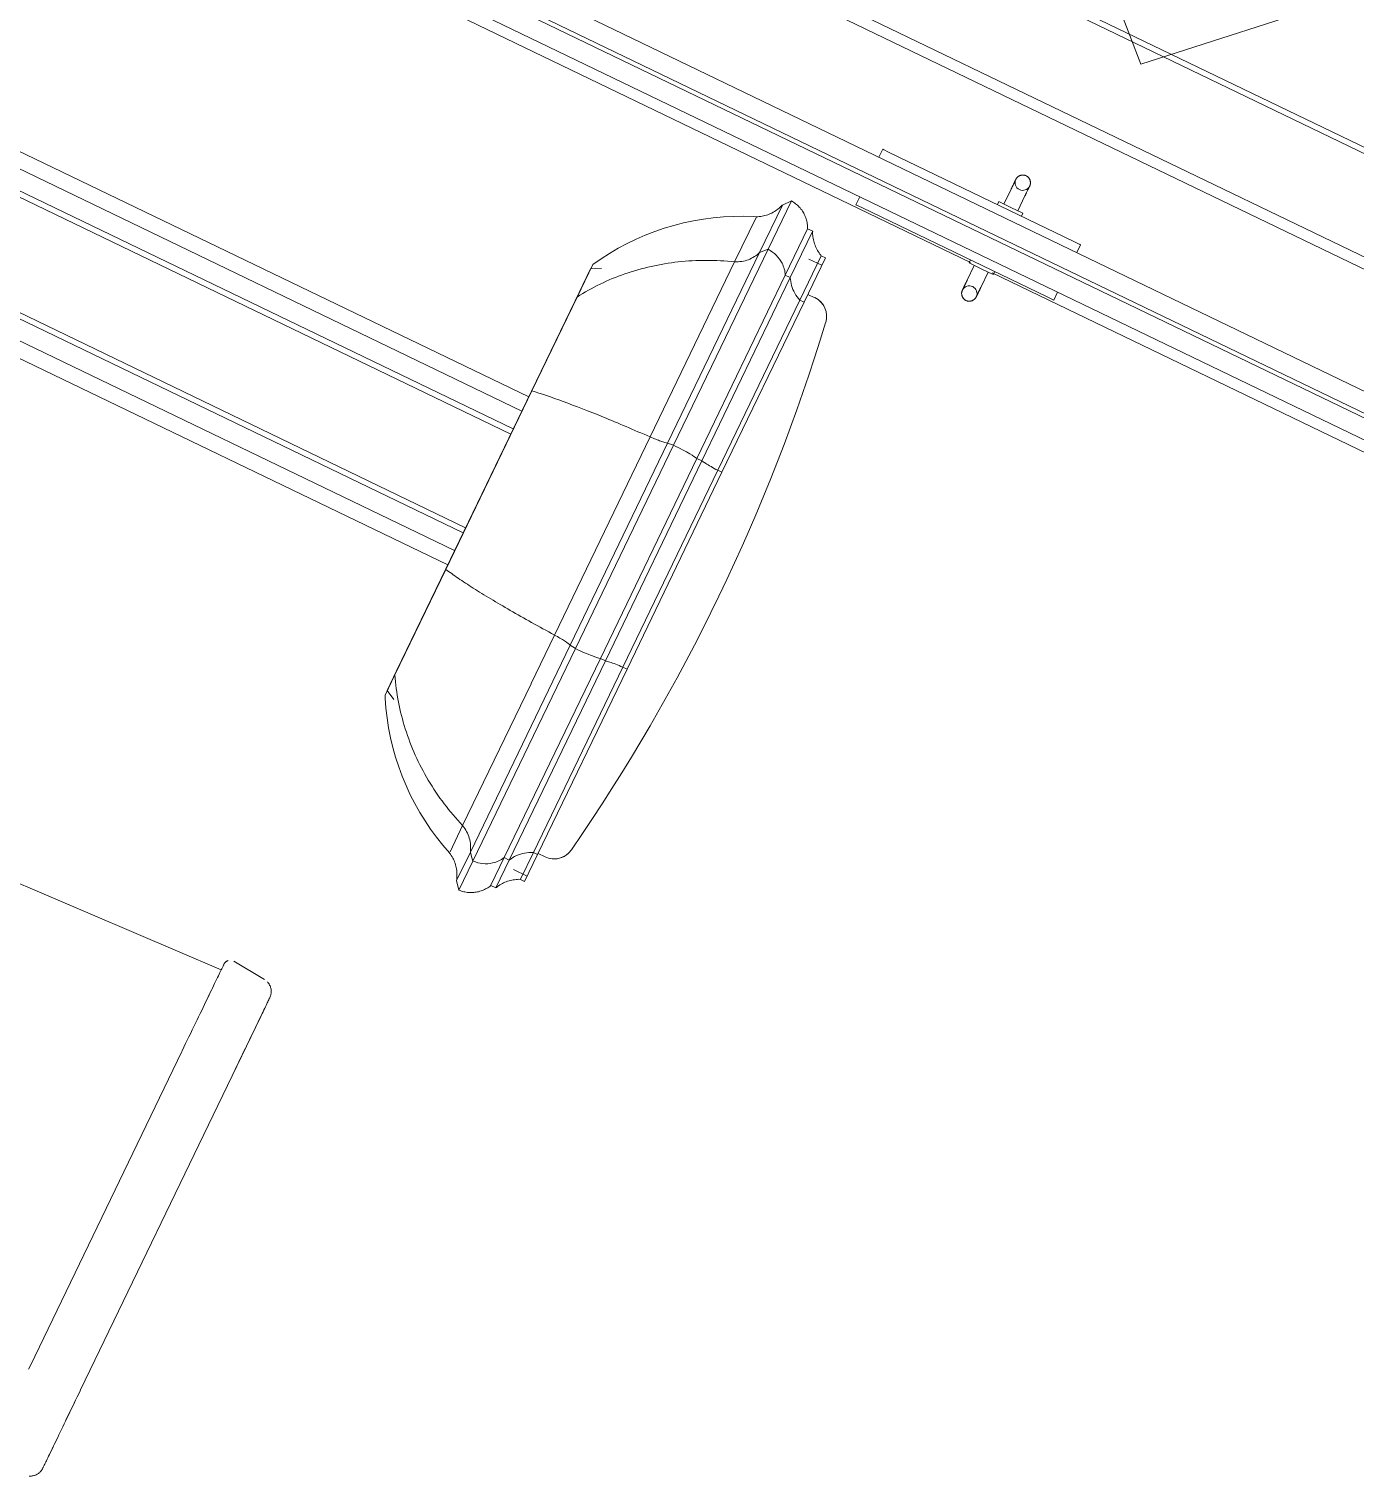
# Model space of a CAD drawing. Header units: millimetres. Extents: x 1373 to 40779, y 1939 to 6439.
# Drawn here: x 4744.37 to 4774.55, y 4746.63 to 4779.57 of the extents above; entities that cross this region are included whole.
import ezdxf

# ---------------------------------------------------------------- set-up
doc = ezdxf.new("R2010")
doc.units = ezdxf.units.MM
for name, color, linetype, lineweight in [('A-DOOR', 31, 'Continuous', 18), ('A-DOOR-FRAM', 31, 'Continuous', 18), ('HESAPLAMALAR', 2, 'Continuous', 30), ('P-SANR-FIXT', 6, 'Continuous', 18)]:
    doc.layers.add(name, color=color, linetype=linetype, lineweight=lineweight)

# ---------------------------------------------------------------- blocks, each defined once
blk = doc.blocks.new('_MB_KAPI_CAMLI_B - _m_kapı_100_camlı-V2-Schnitt 1')
at = {"layer": 'A-DOOR'}
for p, q in [((-205.65, 505), (-304.15, 608.5)), ((-207.65, 608), (-207.65, 400)), ((-205.65, 505), (-304.15, 400))]:
    blk.add_line(p, q, dxfattribs=at)
at = {"layer": 'A-DOOR-FRAM'}
for p, q in [((-207.65, 400), (-207.65, 608)), ((-207.15, 608.5), (-207.15, 400))]:
    blk.add_line(p, q, dxfattribs=at)
blk = doc.blocks.new('_MB_KAPI_CAMLI_B - _m_kapı_80_camlı-V59-Schnitt 1')
at = {"layer": 'A-DOOR'}
for p, q in [((-187.65, 116), (-187.65, 296)), ((-185.85, 296), (-185.85, 116)), ((-185.45, 116), (-185.45, 296)), ((-183.65, 116), (-183.65, 296)), ((-187.65, 207.19), (-188.45, 207.19)), ((-188.45, 207.19), (-188.45, 207.1)), ((-188.45, 207.19), (-188.45, 206.52)), ((-182.85, 207.19), (-183.65, 207.19)), ((-182.85, 206.52), (-182.85, 207.19)), ((-182.85, 207.1), (-182.85, 207.19)), ((-188.45, 187.86), (-188.45, 206.52)), ((-182.85, 206.52), (-182.85, 187.86)), ((-188.75, 200.7), (-190.25, 200.7)), ((-188.45, 201.22), (-188.75, 201.22)), ((-188.75, 201.22), (-188.75, 200)), ((-182.55, 201.22), (-182.85, 201.22)), ((-182.55, 200), (-182.55, 201.22)), ((-181.05, 200.7), (-182.55, 200.7)), ((-190.25, 199.3), (-188.75, 199.3)), ((-188.75, 200), (-188.75, 198.78)), ((-182.55, 198.78), (-182.55, 200)), ((-182.55, 199.3), (-181.05, 199.3)), ((-188.75, 198.78), (-188.45, 198.78)), ((-182.85, 198.78), (-182.55, 198.78)), ((-188.45, 187.86), (-188.45, 187.19)), ((-188.45, 187.28), (-188.45, 187.19)), ((-188.45, 187.19), (-187.65, 187.19)), ((-183.65, 187.19), (-182.85, 187.19)), ((-182.85, 187.19), (-182.85, 187.86)), ((-182.85, 187.19), (-182.85, 187.28))]:
    blk.add_line(p, q, dxfattribs=at)
at = {"layer": 'A-DOOR', "flags": 128}
for points in [[(-191.95, 200.03), (-191.95, 200.06), (-191.94, 200.08), (-191.94, 200.11), (-191.93, 200.14), (-191.93, 200.17), (-191.92, 200.19), (-191.91, 200.22), (-191.9, 200.25), (-191.89, 200.27), (-191.88, 200.3), (-191.87, 200.32), (-191.86, 200.35), (-191.84, 200.37), (-191.83, 200.4), (-191.81, 200.42), (-191.79, 200.44), (-191.77, 200.46), (-191.76, 200.48), (-191.74, 200.5), (-191.72, 200.52), (-191.69, 200.54), (-191.67, 200.56), (-191.65, 200.57), (-191.63, 200.59)], [(-191.58, 200.62), (-191.55, 200.63), (-191.53, 200.64), (-191.5, 200.65), (-191.48, 200.66), (-191.45, 200.67), (-191.42, 200.68), (-191.4, 200.68), (-191.37, 200.69), (-191.34, 200.69), (-191.31, 200.7), (-191.28, 200.7), (-191.26, 200.7), (-191.25, 200.7)], [(-191.25, 200.7), (-191.25, 200.7), (-191.25, 200.7), (-191.24, 200.7), (-191.24, 200.7), (-191.23, 200.7), (-191.22, 200.7), (-191.21, 200.7), (-191.2, 200.7), (-191.18, 200.7), (-191.17, 200.7), (-191.15, 200.7), (-191.14, 200.7), (-191.12, 200.7), (-191.1, 200.7), (-191.07, 200.7), (-191.05, 200.7), (-191.03, 200.7), (-191, 200.7), (-190.97, 200.7), (-190.95, 200.7), (-190.92, 200.7), (-190.89, 200.7), (-190.85, 200.7), (-190.82, 200.7), (-190.79, 200.7), (-190.75, 200.7), (-190.72, 200.7), (-190.68, 200.7), (-190.65, 200.7), (-190.61, 200.7), (-190.57, 200.7), (-190.54, 200.7), (-190.5, 200.7), (-190.46, 200.7), (-190.42, 200.7), (-190.38, 200.7), (-190.34, 200.7), (-190.3, 200.7), (-190.26, 200.7), (-190.25, 200.7)], [(-181.05, 200.7), (-181.01, 200.7), (-180.97, 200.7), (-180.93, 200.7), (-180.89, 200.7), (-180.85, 200.7), (-180.81, 200.7), (-180.77, 200.7), (-180.73, 200.7), (-180.7, 200.7), (-180.66, 200.7), (-180.62, 200.7), (-180.59, 200.7), (-180.55, 200.7), (-180.52, 200.7), (-180.48, 200.7), (-180.45, 200.7), (-180.42, 200.7), (-180.39, 200.7), (-180.36, 200.7), (-180.33, 200.7), (-180.3, 200.7), (-180.28, 200.7), (-180.25, 200.7), (-180.23, 200.7), (-180.21, 200.7), (-180.19, 200.7), (-180.17, 200.7), (-180.15, 200.7), (-180.13, 200.7), (-180.12, 200.7), (-180.1, 200.7), (-180.09, 200.7), (-180.08, 200.7), (-180.07, 200.7), (-180.06, 200.7), (-180.06, 200.7), (-180.05, 200.7), (-180.05, 200.7), (-180.05, 200.7)], [(-180.05, 200.7), (-180.02, 200.7), (-179.99, 200.7), (-179.96, 200.69), (-179.94, 200.69), (-179.91, 200.69), (-179.88, 200.68), (-179.86, 200.67), (-179.83, 200.66), (-179.8, 200.66), (-179.78, 200.64), (-179.75, 200.63), (-179.73, 200.62), (-179.7, 200.61)], [(-179.65, 200.58), (-179.63, 200.56), (-179.61, 200.54), (-179.59, 200.53), (-179.57, 200.51), (-179.55, 200.49), (-179.53, 200.47), (-179.51, 200.45), (-179.49, 200.42), (-179.48, 200.4), (-179.46, 200.38), (-179.44, 200.35), (-179.43, 200.33), (-179.42, 200.3), (-179.41, 200.28), (-179.4, 200.25), (-179.39, 200.23), (-179.38, 200.2), (-179.37, 200.17), (-179.36, 200.15), (-179.36, 200.12), (-179.35, 200.09), (-179.35, 200.06), (-179.35, 200.04)], [(-191.64, 199.42), (-191.67, 199.44), (-191.69, 199.46), (-191.71, 199.47), (-191.73, 199.49), (-191.75, 199.51), (-191.77, 199.53), (-191.79, 199.55), (-191.81, 199.58), (-191.82, 199.6), (-191.84, 199.62), (-191.85, 199.65), (-191.87, 199.67), (-191.88, 199.7), (-191.89, 199.72), (-191.9, 199.75), (-191.91, 199.77), (-191.92, 199.8), (-191.93, 199.83), (-191.93, 199.85), (-191.94, 199.88), (-191.94, 199.91), (-191.95, 199.94), (-191.95, 199.96)], [(-191.25, 199.3), (-191.28, 199.3), (-191.3, 199.3), (-191.33, 199.31), (-191.36, 199.31), (-191.39, 199.31), (-191.41, 199.32), (-191.44, 199.33), (-191.47, 199.34), (-191.5, 199.34), (-191.52, 199.36), (-191.55, 199.37), (-191.57, 199.38), (-191.6, 199.39)], [(-190.25, 199.3), (-190.29, 199.3), (-190.33, 199.3), (-190.37, 199.3), (-190.41, 199.3), (-190.45, 199.3), (-190.49, 199.3), (-190.52, 199.3), (-190.56, 199.3), (-190.6, 199.3), (-190.64, 199.3), (-190.67, 199.3), (-190.71, 199.3), (-190.75, 199.3), (-190.78, 199.3), (-190.81, 199.3), (-190.85, 199.3), (-190.88, 199.3), (-190.91, 199.3), (-190.94, 199.3), (-190.97, 199.3), (-190.99, 199.3), (-191.02, 199.3), (-191.04, 199.3), (-191.07, 199.3), (-191.09, 199.3), (-191.11, 199.3), (-191.13, 199.3), (-191.15, 199.3), (-191.17, 199.3), (-191.18, 199.3), (-191.19, 199.3), (-191.21, 199.3), (-191.22, 199.3), (-191.23, 199.3), (-191.23, 199.3), (-191.24, 199.3), (-191.24, 199.3), (-191.25, 199.3), (-191.25, 199.3)], [(-180.05, 199.3), (-180.05, 199.3), (-180.05, 199.3), (-180.06, 199.3), (-180.06, 199.3), (-180.07, 199.3), (-180.08, 199.3), (-180.09, 199.3), (-180.1, 199.3), (-180.11, 199.3), (-180.13, 199.3), (-180.14, 199.3), (-180.16, 199.3), (-180.18, 199.3), (-180.2, 199.3), (-180.22, 199.3), (-180.25, 199.3), (-180.27, 199.3), (-180.3, 199.3), (-180.32, 199.3), (-180.35, 199.3), (-180.38, 199.3), (-180.41, 199.3), (-180.44, 199.3), (-180.48, 199.3), (-180.51, 199.3), (-180.54, 199.3), (-180.58, 199.3), (-180.61, 199.3), (-180.65, 199.3), (-180.69, 199.3), (-180.72, 199.3), (-180.76, 199.3), (-180.8, 199.3), (-180.84, 199.3), (-180.88, 199.3), (-180.92, 199.3), (-180.96, 199.3), (-181, 199.3), (-181.04, 199.3), (-181.05, 199.3)], [(-179.72, 199.38), (-179.74, 199.37), (-179.77, 199.36), (-179.79, 199.35), (-179.82, 199.34), (-179.85, 199.33), (-179.87, 199.32), (-179.9, 199.32), (-179.93, 199.31), (-179.96, 199.31), (-179.99, 199.3), (-180.01, 199.3), (-180.04, 199.3), (-180.05, 199.3)], [(-179.35, 199.97), (-179.35, 199.94), (-179.35, 199.92), (-179.36, 199.89), (-179.36, 199.86), (-179.37, 199.83), (-179.38, 199.81), (-179.38, 199.78), (-179.39, 199.75), (-179.4, 199.73), (-179.42, 199.7), (-179.43, 199.68), (-179.44, 199.65), (-179.46, 199.63), (-179.47, 199.6), (-179.49, 199.58), (-179.5, 199.56), (-179.52, 199.54), (-179.54, 199.52), (-179.56, 199.5), (-179.58, 199.48), (-179.6, 199.46), (-179.62, 199.44), (-179.65, 199.43), (-179.67, 199.41)]]:
    blk.add_lwpolyline(points, dxfattribs=at)
at = {"layer": 'A-DOOR'}
for centre, start, end in [((-191.25, 200), 0, 180), ((-180.05, 200), 0, 180), ((-191.25, 200), 180, 0), ((-180.05, 200), 180, 0)]:
    blk.add_arc(centre, 0.7, start, end, dxfattribs=at)
at = {"layer": 'A-DOOR-FRAM'}
for p, q in [((-198.65, 100), (-198.65, 308.5)), ((-182.65, 308.5), (-182.65, 201.06)), ((-197.65, 100), (-197.65, 306)), ((-182.65, 198.86), (-182.65, 111.64))]:
    blk.add_line(p, q, dxfattribs=at)
blk = doc.blocks.new('A$C30a75ea0')
at = {"layer": 'P-SANR-FIXT', "color": 8}
for p, q in [((1559.08, 1221.49), (1559.11, 1221.55)), ((1559.11, 1221.98), (1559.11, 1221.55)), ((1563.59, 1221.98), (1559.11, 1221.98)), ((1559.11, 1221.55), (1563.59, 1221.55)), ((1559.87, 1221.98), (1559.87, 1220.67)), ((1562.81, 1222.68), (1562.81, 1221.98)), ((1580.8, 1221.98), (1563.59, 1221.98)), ((1563.59, 1221.55), (1563.59, 1221.98)), ((1563.59, 1221.55), (1580.8, 1221.55)), ((1600.7, 1221.98), (1580.8, 1221.98)), ((1580.8, 1221.55), (1580.8, 1221.98)), ((1580.8, 1221.55), (1600.7, 1221.55)), ((1619.44, 1221.98), (1600.7, 1221.98)), ((1600.7, 1221.98), (1600.7, 1221.55)), ((1600.7, 1221.55), (1619.44, 1221.55)), ((1619.32, 1221.98), (1619.32, 1222.68)), ((1622.16, 1221.98), (1619.44, 1221.98)), ((1619.44, 1221.55), (1619.44, 1221.98)), ((1619.44, 1221.55), (1622.12, 1221.55)), ((1621.62, 1220.61), (1621.62, 1221.98)), ((1622.13, 1221.55), (1622.16, 1221.55)), ((1622.16, 1221.55), (1622.16, 1221.98)), ((1622.16, 1221.55), (1622.21, 1221.43)), ((1558, 1220.2), (1558.11, 1220.28)), ((1558.11, 1220.28), (1558.21, 1220.36)), ((1558.21, 1220.36), (1558.31, 1220.45)), ((1558.31, 1220.45), (1558.4, 1220.54)), ((1558.4, 1220.54), (1558.49, 1220.63)), ((1558.49, 1220.63), (1558.58, 1220.73)), ((1558.58, 1220.73), (1558.67, 1220.83)), ((1558.67, 1220.83), (1558.75, 1220.93)), ((1558.75, 1220.93), (1558.82, 1221.04)), ((1558.82, 1221.04), (1558.89, 1221.15)), ((1558.89, 1221.15), (1558.96, 1221.26)), ((1558.96, 1221.26), (1559.02, 1221.38)), ((1559.02, 1221.38), (1559.08, 1221.49)), ((1622.21, 1221.43), (1622.27, 1221.32)), ((1622.27, 1221.32), (1622.34, 1221.2)), ((1622.34, 1221.2), (1622.41, 1221.09)), ((1622.41, 1221.09), (1622.48, 1220.98)), ((1622.48, 1220.98), (1622.56, 1220.88)), ((1622.56, 1220.88), (1622.64, 1220.78)), ((1622.64, 1220.78), (1622.73, 1220.68)), ((1622.73, 1220.68), (1622.82, 1220.58)), ((1622.82, 1220.58), (1622.91, 1220.49)), ((1622.91, 1220.49), (1623.01, 1220.4)), ((1623.01, 1220.4), (1623.11, 1220.32)), ((1623.11, 1220.32), (1623.21, 1220.24)), ((1623.21, 1220.24), (1623.32, 1220.16)), ((1556.68, 1218.86), (1556.77, 1218.93)), ((1556.77, 1218.93), (1556.85, 1219.01)), ((1556.85, 1219.01), (1556.94, 1219.08)), ((1556.94, 1219.08), (1557.04, 1219.14)), ((1557.04, 1219.14), (1557.13, 1219.2)), ((1557.13, 1219.2), (1557.23, 1219.26)), ((1557.23, 1219.26), (1557.33, 1219.32)), ((1557.33, 1219.32), (1557.43, 1219.37)), ((1557.43, 1219.88), (1557.55, 1219.93)), ((1557.43, 1219.88), (1557.43, 1219.37)), ((1557.43, 1219.88), (1558.56, 1219.88)), ((1557.43, 1219.37), (1557.43, 1219.37)), ((1557.43, 1219.37), (1562.12, 1219.37)), ((1557.55, 1219.93), (1557.67, 1219.99)), ((1557.67, 1219.99), (1557.78, 1220.06)), ((1557.78, 1220.06), (1557.89, 1220.13)), ((1557.89, 1220.13), (1558, 1220.2)), ((1558.59, 1219.88), (1562.12, 1219.88)), ((1562.12, 1219.37), (1562.12, 1219.88)), ((1562.12, 1219.88), (1580.65, 1219.88)), ((1562.12, 1219.37), (1580.65, 1219.37)), ((1580.65, 1219.37), (1580.65, 1219.88)), ((1580.65, 1219.88), (1600.88, 1219.88)), ((1580.65, 1219.37), (1600.88, 1219.37)), ((1600.88, 1219.88), (1600.88, 1219.37)), ((1600.88, 1219.88), (1621.01, 1219.88)), ((1600.88, 1219.37), (1621.01, 1219.37)), ((1621.01, 1219.37), (1621.01, 1219.88)), ((1621.01, 1219.88), (1623.83, 1219.88)), ((1621.01, 1219.37), (1623.81, 1219.37)), ((1623.32, 1220.16), (1623.43, 1220.09)), ((1623.43, 1220.09), (1623.54, 1220.02)), ((1623.54, 1220.02), (1623.66, 1219.96)), ((1623.66, 1219.96), (1623.77, 1219.9)), ((1623.77, 1219.9), (1623.83, 1219.88)), ((1623.83, 1219.37), (1623.83, 1219.88)), ((1623.83, 1219.37), (1623.94, 1219.32)), ((1623.94, 1219.32), (1624.04, 1219.26)), ((1624.04, 1219.26), (1624.13, 1219.2)), ((1624.13, 1219.2), (1624.23, 1219.14)), ((1624.23, 1219.14), (1624.32, 1219.08)), ((1624.32, 1219.08), (1624.41, 1219.01)), ((1624.41, 1219.01), (1624.5, 1218.93)), ((1624.5, 1218.93), (1624.58, 1218.86)), ((1555.88, 1217.5), (1555.91, 1217.61)), ((1555.91, 1217.61), (1555.95, 1217.72)), ((1555.95, 1217.72), (1555.99, 1217.83)), ((1555.99, 1217.83), (1556.03, 1217.93)), ((1556.03, 1217.93), (1556.08, 1218.04)), ((1556.08, 1218.04), (1556.13, 1218.14)), ((1556.13, 1218.14), (1556.19, 1218.24)), ((1556.19, 1218.24), (1556.25, 1218.33)), ((1556.25, 1218.33), (1556.31, 1218.43)), ((1556.31, 1218.43), (1556.38, 1218.52)), ((1556.38, 1218.52), (1556.45, 1218.61)), ((1556.45, 1218.61), (1556.52, 1218.69)), ((1556.52, 1218.69), (1556.6, 1218.78)), ((1556.6, 1218.78), (1556.68, 1218.86)), ((1624.58, 1218.86), (1624.66, 1218.78)), ((1624.66, 1218.78), (1624.74, 1218.7)), ((1624.74, 1218.7), (1624.82, 1218.61)), ((1624.82, 1218.61), (1624.89, 1218.52)), ((1624.89, 1218.52), (1624.96, 1218.43)), ((1624.96, 1218.43), (1625.02, 1218.33)), ((1625.02, 1218.33), (1625.08, 1218.24)), ((1625.08, 1218.24), (1625.13, 1218.14)), ((1625.13, 1218.14), (1625.19, 1218.04)), ((1625.19, 1218.04), (1625.23, 1217.93)), ((1625.23, 1217.93), (1625.28, 1217.83)), ((1625.28, 1217.83), (1625.32, 1217.72)), ((1625.32, 1217.72), (1625.35, 1217.61)), ((1625.35, 1217.61), (1625.38, 1217.5)), ((1555.79, 1216.94), (1555.8, 1217.06)), ((1555.79, 1216.94), (1556.48, 1216.37)), ((1555.8, 1217.06), (1555.82, 1217.17)), ((1555.8, 1216.94), (1560.68, 1216.94)), ((1555.82, 1217.17), (1555.83, 1217.28)), ((1555.83, 1217.28), (1555.86, 1217.39)), ((1555.86, 1217.39), (1555.88, 1217.5)), ((1556.5, 1216.36), (1556.48, 1216.37)), ((1556.49, 1216.37), (1561.28, 1216.37)), ((1556.63, 1216.32), (1556.5, 1216.36)), ((1556.75, 1216.27), (1556.63, 1216.32)), ((1556.88, 1216.22), (1556.75, 1216.27)), ((1560.98, 1216.65), (1560.68, 1216.94)), ((1560.68, 1216.94), (1580.5, 1216.94)), ((1561.28, 1216.37), (1560.98, 1216.65)), ((1561.28, 1216.37), (1580.56, 1216.37)), ((1580.53, 1216.65), (1580.5, 1216.94)), ((1580.5, 1216.94), (1601.05, 1216.94)), ((1580.56, 1216.37), (1580.53, 1216.65)), ((1580.56, 1216.37), (1600.98, 1216.37)), ((1601.01, 1216.65), (1600.98, 1216.37)), ((1600.98, 1216.37), (1621.89, 1216.37)), ((1601.05, 1216.94), (1601.01, 1216.65)), ((1601.05, 1216.94), (1622.53, 1216.94)), ((1621.89, 1216.37), (1622.21, 1216.65)), ((1621.89, 1216.37), (1624.78, 1216.37)), ((1622.21, 1216.65), (1622.53, 1216.94)), ((1622.53, 1216.94), (1625.47, 1216.94)), ((1624.53, 1216.28), (1624.41, 1216.23)), ((1624.66, 1216.33), (1624.53, 1216.28)), ((1624.78, 1216.37), (1624.66, 1216.33)), ((1624.78, 1216.37), (1625.47, 1216.94)), ((1625.38, 1217.5), (1625.41, 1217.39)), ((1625.41, 1217.39), (1625.43, 1217.28)), ((1625.43, 1217.28), (1625.45, 1217.17)), ((1625.45, 1217.17), (1625.46, 1217.06)), ((1625.46, 1217.06), (1625.47, 1216.94)), ((1625.47, 1216.94), (1625.47, 1216.94)), ((1557, 1216.16), (1556.88, 1216.22)), ((1557.11, 1216.1), (1557, 1216.16)), ((1557.23, 1216.03), (1557.11, 1216.1)), ((1557.34, 1215.96), (1557.23, 1216.03)), ((1557.45, 1215.89), (1557.34, 1215.96)), ((1557.56, 1215.81), (1557.45, 1215.89)), ((1557.66, 1215.73), (1557.56, 1215.81)), ((1557.76, 1215.64), (1557.66, 1215.73)), ((1557.86, 1215.55), (1557.76, 1215.64)), ((1557.95, 1215.45), (1557.86, 1215.55)), ((1558.04, 1215.35), (1557.95, 1215.45)), ((1558.12, 1215.25), (1558.04, 1215.35)), ((1558.2, 1215.14), (1558.12, 1215.25)), ((1558.28, 1215.03), (1558.2, 1215.14)), ((1558.35, 1214.92), (1558.28, 1215.03)), ((1622.93, 1214.94), (1622.86, 1214.83)), ((1623, 1215.05), (1622.93, 1214.94)), ((1623.08, 1215.16), (1623, 1215.05)), ((1623.16, 1215.27), (1623.08, 1215.16)), ((1623.24, 1215.37), (1623.16, 1215.27)), ((1623.33, 1215.47), (1623.24, 1215.37)), ((1623.42, 1215.56), (1623.33, 1215.47)), ((1623.52, 1215.65), (1623.42, 1215.56)), ((1623.62, 1215.74), (1623.52, 1215.65)), ((1623.73, 1215.82), (1623.62, 1215.74)), ((1623.83, 1215.9), (1623.73, 1215.82)), ((1623.94, 1215.98), (1623.83, 1215.9)), ((1624.06, 1216.05), (1623.94, 1215.98)), ((1624.17, 1216.11), (1624.06, 1216.05)), ((1624.29, 1216.17), (1624.17, 1216.11)), ((1624.41, 1216.23), (1624.29, 1216.17)), ((1558.42, 1214.81), (1558.35, 1214.92)), ((1558.48, 1214.69), (1558.42, 1214.81)), ((1558.58, 1214.45), (1558.48, 1214.69)), ((1558.48, 1214.69), (1563.04, 1214.69)), ((1558.95, 1213.61), (1558.58, 1214.45)), ((1559.36, 1212.79), (1558.95, 1213.61)), ((1563.04, 1214.69), (1580.74, 1214.69)), ((1580.74, 1214.69), (1600.77, 1214.69)), ((1600.77, 1214.69), (1605.67, 1214.69)), ((1605.69, 1214.69), (1620.03, 1214.69)), ((1620.03, 1214.69), (1622.68, 1214.69)), ((1622.42, 1213.85), (1622.02, 1213.02)), ((1622.78, 1214.69), (1622.42, 1213.85)), ((1622.8, 1214.71), (1622.78, 1214.69)), ((1622.86, 1214.83), (1622.8, 1214.71)), ((1559.8, 1211.99), (1559.36, 1212.79)), ((1622.02, 1213.02), (1621.6, 1212.21)), ((1560.27, 1211.2), (1559.8, 1211.99)), ((1560.77, 1210.44), (1560.27, 1211.2)), ((1621.13, 1211.42), (1620.64, 1210.65)), ((1621.6, 1212.21), (1621.13, 1211.42)), ((1561.3, 1209.69), (1560.77, 1210.44)), ((1561.86, 1208.97), (1561.3, 1209.69)), ((1620.12, 1209.9), (1619.57, 1209.17)), ((1620.64, 1210.65), (1620.12, 1209.9)), ((1562.45, 1208.27), (1561.86, 1208.97)), ((1618.98, 1208.46), (1618.38, 1207.78)), ((1619.57, 1209.17), (1618.98, 1208.46)), ((1563.07, 1207.59), (1562.45, 1208.27)), ((1563.71, 1206.94), (1563.07, 1207.59)), ((1617.74, 1207.12), (1617.08, 1206.49)), ((1618.38, 1207.78), (1617.74, 1207.12)), ((1564.38, 1206.31), (1563.71, 1206.94)), ((1565.07, 1205.72), (1564.38, 1206.31)), ((1565.79, 1205.15), (1565.07, 1205.72)), ((1616.39, 1205.88), (1615.68, 1205.3)), ((1617.08, 1206.49), (1616.39, 1205.88)), ((1566.53, 1204.61), (1565.79, 1205.15)), ((1567.29, 1204.1), (1566.53, 1204.61)), ((1614.95, 1204.76), (1614.19, 1204.24)), ((1615.68, 1205.3), (1614.95, 1204.76)), ((1640.49, 1204.52), (1640.21, 1201.29)), ((1641.77, 1205.68), (1641.76, 1205.68)), ((1641.76, 1205.68), (1641.76, 1205.68)), ((1641.79, 1205.68), (1641.77, 1205.68)), ((1641.82, 1205.68), (1641.79, 1205.68)), ((1641.87, 1205.68), (1641.82, 1205.68)), ((1641.93, 1205.68), (1641.87, 1205.68)), ((1642, 1205.68), (1641.93, 1205.68)), ((1642.09, 1205.68), (1642, 1205.68)), ((1642.18, 1205.68), (1642.09, 1205.68)), ((1642.29, 1205.68), (1642.18, 1205.68)), ((1642.41, 1205.68), (1642.29, 1205.68)), ((1642.55, 1205.68), (1642.41, 1205.68)), ((1642.69, 1205.68), (1642.55, 1205.68)), ((1649.67, 1205.68), (1642.69, 1205.68)), ((1642.84, 1205.68), (1642.69, 1205.68)), ((1649.67, 1205.68), (1642.69, 1205.68)), ((1643.01, 1205.68), (1642.84, 1205.68)), ((1643.19, 1205.68), (1643.01, 1205.68)), ((1643.37, 1205.68), (1643.19, 1205.68)), ((1643.57, 1205.68), (1643.37, 1205.68)), ((1643.78, 1205.68), (1643.57, 1205.68)), ((1643.99, 1205.68), (1643.78, 1205.68)), ((1644.22, 1205.68), (1643.99, 1205.68)), ((1644.45, 1205.68), (1644.22, 1205.68)), ((1644.69, 1205.68), (1644.45, 1205.68)), ((1644.94, 1205.68), (1644.69, 1205.68)), ((1645.2, 1205.68), (1644.94, 1205.68)), ((1645.47, 1205.68), (1645.2, 1205.68)), ((1645.74, 1205.68), (1645.47, 1205.68)), ((1646.02, 1205.68), (1645.74, 1205.68)), ((1646.3, 1205.68), (1646.02, 1205.68)), ((1646.59, 1205.68), (1646.3, 1205.68)), ((1646.88, 1205.68), (1646.59, 1205.68)), ((1647.18, 1205.68), (1646.88, 1205.68)), ((1647.48, 1205.68), (1647.18, 1205.68)), ((1647.79, 1205.68), (1647.48, 1205.68)), ((1648.1, 1205.68), (1647.79, 1205.68)), ((1648.41, 1205.68), (1648.1, 1205.68)), ((1648.72, 1205.68), (1648.41, 1205.68)), ((1649.04, 1205.68), (1648.72, 1205.68)), ((1649.36, 1205.68), (1649.04, 1205.68)), ((1649.67, 1205.68), (1649.36, 1205.68)), ((1681.42, 1205.68), (1649.67, 1205.68)), ((1681.51, 1205.68), (1681.42, 1205.68)), ((1681.82, 1205.68), (1681.51, 1205.68)), ((1682.14, 1205.68), (1681.82, 1205.68)), ((1682.46, 1205.68), (1682.14, 1205.68)), ((1682.77, 1205.68), (1682.46, 1205.68)), ((1684.49, 1205.68), (1682.69, 1205.68)), ((1684.49, 1205.68), (1682.69, 1205.68)), ((1683.08, 1205.68), (1682.77, 1205.68)), ((1683.39, 1205.68), (1683.08, 1205.68)), ((1683.69, 1205.68), (1683.39, 1205.68)), ((1683.99, 1205.68), (1683.69, 1205.68)), ((1684.29, 1205.68), (1683.99, 1205.68)), ((1684.58, 1205.68), (1684.29, 1205.68)), ((1684.87, 1205.68), (1684.58, 1205.68)), ((1685.15, 1205.68), (1684.87, 1205.68)), ((1685.43, 1205.68), (1685.15, 1205.68)), ((1685.7, 1205.68), (1685.43, 1205.68)), ((1685.96, 1205.68), (1685.7, 1205.68)), ((1686.22, 1205.68), (1685.96, 1205.68)), ((1686.47, 1205.68), (1686.22, 1205.68)), ((1686.71, 1205.68), (1686.47, 1205.68)), ((1686.94, 1205.68), (1686.71, 1205.68)), ((1687.16, 1205.68), (1686.94, 1205.68)), ((1688.41, 1205.68), (1687.13, 1205.68)), ((1688.41, 1205.68), (1687.13, 1205.68)), ((1687.37, 1205.68), (1687.16, 1205.68)), ((1687.58, 1205.68), (1687.37, 1205.68)), ((1687.77, 1205.68), (1687.58, 1205.68)), ((1687.96, 1205.68), (1687.77, 1205.68)), ((1688.13, 1205.68), (1687.96, 1205.68)), ((1688.29, 1205.68), (1688.13, 1205.68)), ((1688.44, 1205.68), (1688.29, 1205.68)), ((1688.59, 1205.68), (1688.44, 1205.68)), ((1688.71, 1205.68), (1688.59, 1205.68)), ((1688.83, 1205.68), (1688.71, 1205.68)), ((1688.94, 1205.68), (1688.83, 1205.68)), ((1689.03, 1205.68), (1688.94, 1205.68)), ((1689.11, 1205.68), (1689.03, 1205.68)), ((1689.18, 1205.68), (1689.11, 1205.68)), ((1689.24, 1205.68), (1689.18, 1205.68)), ((1689.28, 1205.68), (1689.24, 1205.68)), ((1689.31, 1205.68), (1689.28, 1205.68)), ((1689.33, 1205.68), (1689.31, 1205.68)), ((1689.34, 1205.68), (1689.33, 1205.68)), ((1568.07, 1203.62), (1567.29, 1204.1)), ((1568.86, 1203.17), (1568.07, 1203.62)), ((1569.31, 1203.15), (1568.84, 1204.05)), ((1568.86, 1203.17), (1572.15, 1203.17)), ((1569.31, 1203.15), (1572.54, 1203.15)), ((1572.15, 1203.17), (1581.63, 1203.17)), ((1572.54, 1203.15), (1581.67, 1203.15)), ((1581.63, 1203.17), (1599.69, 1203.17)), ((1581.67, 1203.15), (1599.64, 1203.15)), ((1582.26, 1203.15), (1582.26, 1142.12)), ((1583.7, 1203.15), (1583.7, 1142.12)), ((1585.49, 1203.15), (1585.49, 1142.12)), ((1586.01, 1203.15), (1586.01, 1142.12)), ((1595.48, 1203.15), (1595.48, 1142.12)), ((1596, 1203.15), (1596, 1142.12)), ((1597.8, 1203.15), (1597.8, 1142.12)), ((1599.24, 1142.12), (1599.24, 1203.15)), ((1599.64, 1203.15), (1609.94, 1203.15)), ((1599.69, 1203.17), (1610.35, 1203.17)), ((1609.94, 1203.15), (1611.95, 1203.15)), ((1610.35, 1203.17), (1612.4, 1203.17)), ((1612.42, 1204.05), (1611.95, 1203.15)), ((1612.63, 1203.29), (1612.4, 1203.17)), ((1613.42, 1203.75), (1612.63, 1203.29)), ((1614.19, 1204.24), (1613.42, 1203.75)), ((1640.84, 1200.6), (1640.85, 1200.6)), ((1640.85, 1200.6), (1640.87, 1200.6)), ((1640.87, 1200.6), (1640.9, 1200.6)), ((1640.9, 1200.6), (1640.95, 1200.6)), ((1640.95, 1200.6), (1641.02, 1200.6)), ((1641.02, 1200.6), (1641.09, 1200.6)), ((1641.09, 1200.6), (1641.18, 1200.6)), ((1641.18, 1200.6), (1641.29, 1200.6)), ((1641.29, 1200.6), (1641.41, 1200.6)), ((1641.41, 1200.6), (1641.54, 1200.6)), ((1641.42, 1200.6), (1642.4, 1179.01)), ((1641.54, 1200.6), (1641.68, 1200.6)), ((1641.68, 1200.6), (1641.84, 1200.6)), ((1641.84, 1200.6), (1642.01, 1200.6)), ((1642.01, 1200.6), (1642.19, 1200.6)), ((1642.19, 1200.6), (1642.38, 1200.6)), ((1642.38, 1200.6), (1642.59, 1200.6)), ((1642.59, 1200.6), (1642.8, 1200.6)), ((1642.8, 1200.6), (1643.03, 1200.6)), ((1643.03, 1200.6), (1643.27, 1200.6)), ((1643.27, 1200.6), (1643.52, 1200.6)), ((1644.44, 1200.6), (1643.44, 1200.6)), ((1643.52, 1200.6), (1643.78, 1200.6)), ((1643.78, 1200.6), (1644.05, 1200.6)), ((1644.05, 1200.6), (1644.32, 1200.6)), ((1644.32, 1200.6), (1644.61, 1200.6)), ((1644.61, 1200.6), (1644.9, 1200.6)), ((1644.9, 1200.6), (1645.2, 1200.6)), ((1645.2, 1200.6), (1645.51, 1200.6)), ((1645.51, 1200.6), (1645.82, 1200.6)), ((1645.82, 1200.6), (1646.15, 1200.6)), ((1646.15, 1200.6), (1646.47, 1200.6)), ((1646.47, 1200.6), (1646.8, 1200.6)), ((1646.8, 1200.6), (1647.14, 1200.6)), ((1647.14, 1200.6), (1647.48, 1200.6)), ((1647.48, 1200.6), (1647.82, 1200.6)), ((1647.82, 1200.6), (1648.17, 1200.6)), ((1648.17, 1200.6), (1648.52, 1200.6)), ((1648.52, 1200.6), (1648.87, 1200.6)), ((1648.87, 1200.6), (1649.22, 1200.6)), ((1649.22, 1200.6), (1649.58, 1200.6)), ((1649.58, 1200.6), (1649.67, 1200.6)), ((1649.67, 1200.6), (1681.42, 1200.6)), ((1681.42, 1200.6), (1681.78, 1200.6))]:
    blk.add_line(p, q, dxfattribs=at)
for centre, radius, start, end in [((1591.07, 1053.93), 172.7, 81.1244, 98.8756), ((1564.71, 1222.68), 1.91, 98.8756, 180), ((1617.42, 1222.68), 1.91, 0, 81.1244), ((1617.42, 1222.68), 1.91, 13.5207, 67.6037), ((1564.71, 1222.68), 1.91, 139.4378, 166.4793)]:
    blk.add_arc(centre, radius, start, end, dxfattribs=at)
for points in [[(1562.12, 1219.88), (1562.33, 1219.99), (1562.74, 1220.26), (1563.25, 1220.84), (1563.5, 1221.31), (1563.59, 1221.55)], [(1580.65, 1219.88), (1580.67, 1219.99), (1580.71, 1220.26), (1580.76, 1220.84), (1580.79, 1221.31), (1580.8, 1221.55)], [(1600.7, 1221.55), (1600.71, 1221.31), (1600.74, 1220.84), (1600.8, 1220.26), (1600.85, 1219.99), (1600.88, 1219.88)], [(1621.01, 1219.88), (1620.78, 1219.99), (1620.34, 1220.26), (1619.81, 1220.84), (1619.55, 1221.31), (1619.44, 1221.55)], [(1600.98, 1216.37), (1600.95, 1216.3), (1600.91, 1216.13), (1600.85, 1215.75), (1600.8, 1215.27), (1600.78, 1214.89), (1600.77, 1214.69)], [(1572.15, 1203.17), (1570.8, 1203.99), (1568.25, 1206.01), (1565.12, 1209.96), (1563.62, 1213.06), (1563.04, 1214.69)], [(1581.63, 1203.17), (1581.51, 1204), (1581.26, 1206.01), (1580.95, 1209.96), (1580.8, 1213.06), (1580.74, 1214.69)], [(1600.77, 1214.69), (1600.73, 1213.87), (1600.65, 1212.29), (1600.5, 1210.05), (1600.33, 1207.99), (1600.13, 1206.13), (1599.92, 1204.5), (1599.76, 1203.58), (1599.69, 1203.17)], [(1610.35, 1203.17), (1611.79, 1203.99), (1614.5, 1206.01), (1617.82, 1209.96), (1619.41, 1213.06), (1620.03, 1214.69)]]:
    blk.add_open_spline(points, degree=3, dxfattribs=at)
for points, knots in [([(1560.68, 1216.94), (1560.7, 1217.25), (1560.81, 1217.86), (1561.28, 1218.75), (1561.79, 1219.19), (1562.12, 1219.37)], [-1, -1, -1, -1, -0.7, -0.4, 0, 0, 0, 0]), ([(1580.5, 1216.94), (1580.5, 1217.25), (1580.51, 1217.86), (1580.56, 1218.75), (1580.61, 1219.19), (1580.65, 1219.37)], [-1, -1, -1, -1, -0.7, -0.4, 0, 0, 0, 0]), ([(1600.88, 1219.37), (1600.92, 1219.19), (1600.98, 1218.75), (1601.03, 1217.86), (1601.05, 1217.25), (1601.05, 1216.94)], [0, 0, 0, 0, 0.4, 0.7, 1, 1, 1, 1]), ([(1622.53, 1216.94), (1622.52, 1217.25), (1622.39, 1217.86), (1621.9, 1218.75), (1621.35, 1219.19), (1621.01, 1219.37)], [-1, -1, -1, -1, -0.7, -0.4, 0, 0, 0, 0]), ([(1563.04, 1214.69), (1562.86, 1215.09), (1562.49, 1215.62), (1561.84, 1216.13), (1561.47, 1216.3), (1561.28, 1216.37)], [-1, -1, -1, -1, -0.5, -0.25, 0, 0, 0, 0]), ([(1580.74, 1214.69), (1580.72, 1215.09), (1580.68, 1215.62), (1580.62, 1216.13), (1580.58, 1216.3), (1580.56, 1216.37)], [-1, -1, -1, -1, -0.5, -0.25, 0, 0, 0, 0]), ([(1620.03, 1214.69), (1620.22, 1215.09), (1620.61, 1215.62), (1621.31, 1216.13), (1621.69, 1216.3), (1621.89, 1216.37)], [-1, -1, -1, -1, -0.5, -0.25, 0, 0, 0, 0]), ([(1641.76, 1205.68), (1641.65, 1205.68), (1641.49, 1205.66), (1641.29, 1205.59), (1641.15, 1205.53), (1641.02, 1205.45), (1640.9, 1205.35), (1640.79, 1205.23), (1640.71, 1205.13), (1640.65, 1205.04), (1640.61, 1204.96), (1640.59, 1204.91), (1640.57, 1204.87)], [0, 0, 0, 0, 0.1666667, 0.25, 0.3333333, 0.4166667, 0.5, 0.5833333, 0.6666667, 0.7083333, 0.75, 0.8050375, 0.8050375, 0.8050375, 0.8050375]), ([(1690.52, 1204.87), (1690.5, 1204.91), (1690.48, 1204.96), (1690.44, 1205.04), (1690.39, 1205.13), (1690.31, 1205.23), (1690.2, 1205.35), (1690.07, 1205.45), (1689.94, 1205.53), (1689.81, 1205.59), (1689.61, 1205.66), (1689.45, 1205.68), (1689.34, 1205.68)], [-0.8050375, -0.8050375, -0.8050375, -0.8050375, -0.75, -0.7083333, -0.6666667, -0.5833333, -0.5, -0.4166667, -0.3333333, -0.25, -0.1666667, 0, 0, 0, 0]), ([(1640.37, 1200.8), (1640.38, 1200.8), (1640.39, 1200.78), (1640.43, 1200.75), (1640.47, 1200.72), (1640.53, 1200.68), (1640.58, 1200.65), (1640.65, 1200.63), (1640.73, 1200.6), (1640.8, 1200.6), (1640.84, 1200.6)], [0.5, 0.5, 0.5, 0.5, 0.53125, 0.5625, 0.625, 0.6875, 0.75, 0.8125, 0.875, 1, 1, 1, 1])]:
    blk.add_open_spline(points, degree=3, knots=knots, dxfattribs=at)
at = {"layer": 'A-DOOR'}
for name, p in [('_MB_KAPI_CAMLI_B - _m_kapı_100_camlı-V2-Schnitt 1', (1736.4, 735.19)), ('_MB_KAPI_CAMLI_B - _m_kapı_80_camlı-V59-Schnitt 1', (1736.4, 1035.19))]:
    blk.add_blockref(name, p, dxfattribs=at)

msp = doc.modelspace()

# ---------------------------------------------------------------- block references
at = {"layer": 'HESAPLAMALAR', "color": 4, "xscale": 0.2499999999999999, "yscale": 0.2499999999999999, "zscale": 0.2499999999999999, "rotation": 244.2513197565932}
msp.add_blockref('A$C30a75ea0', (4656.664, 5258.154), dxfattribs=at)

doc.saveas('drawing.dxf')
